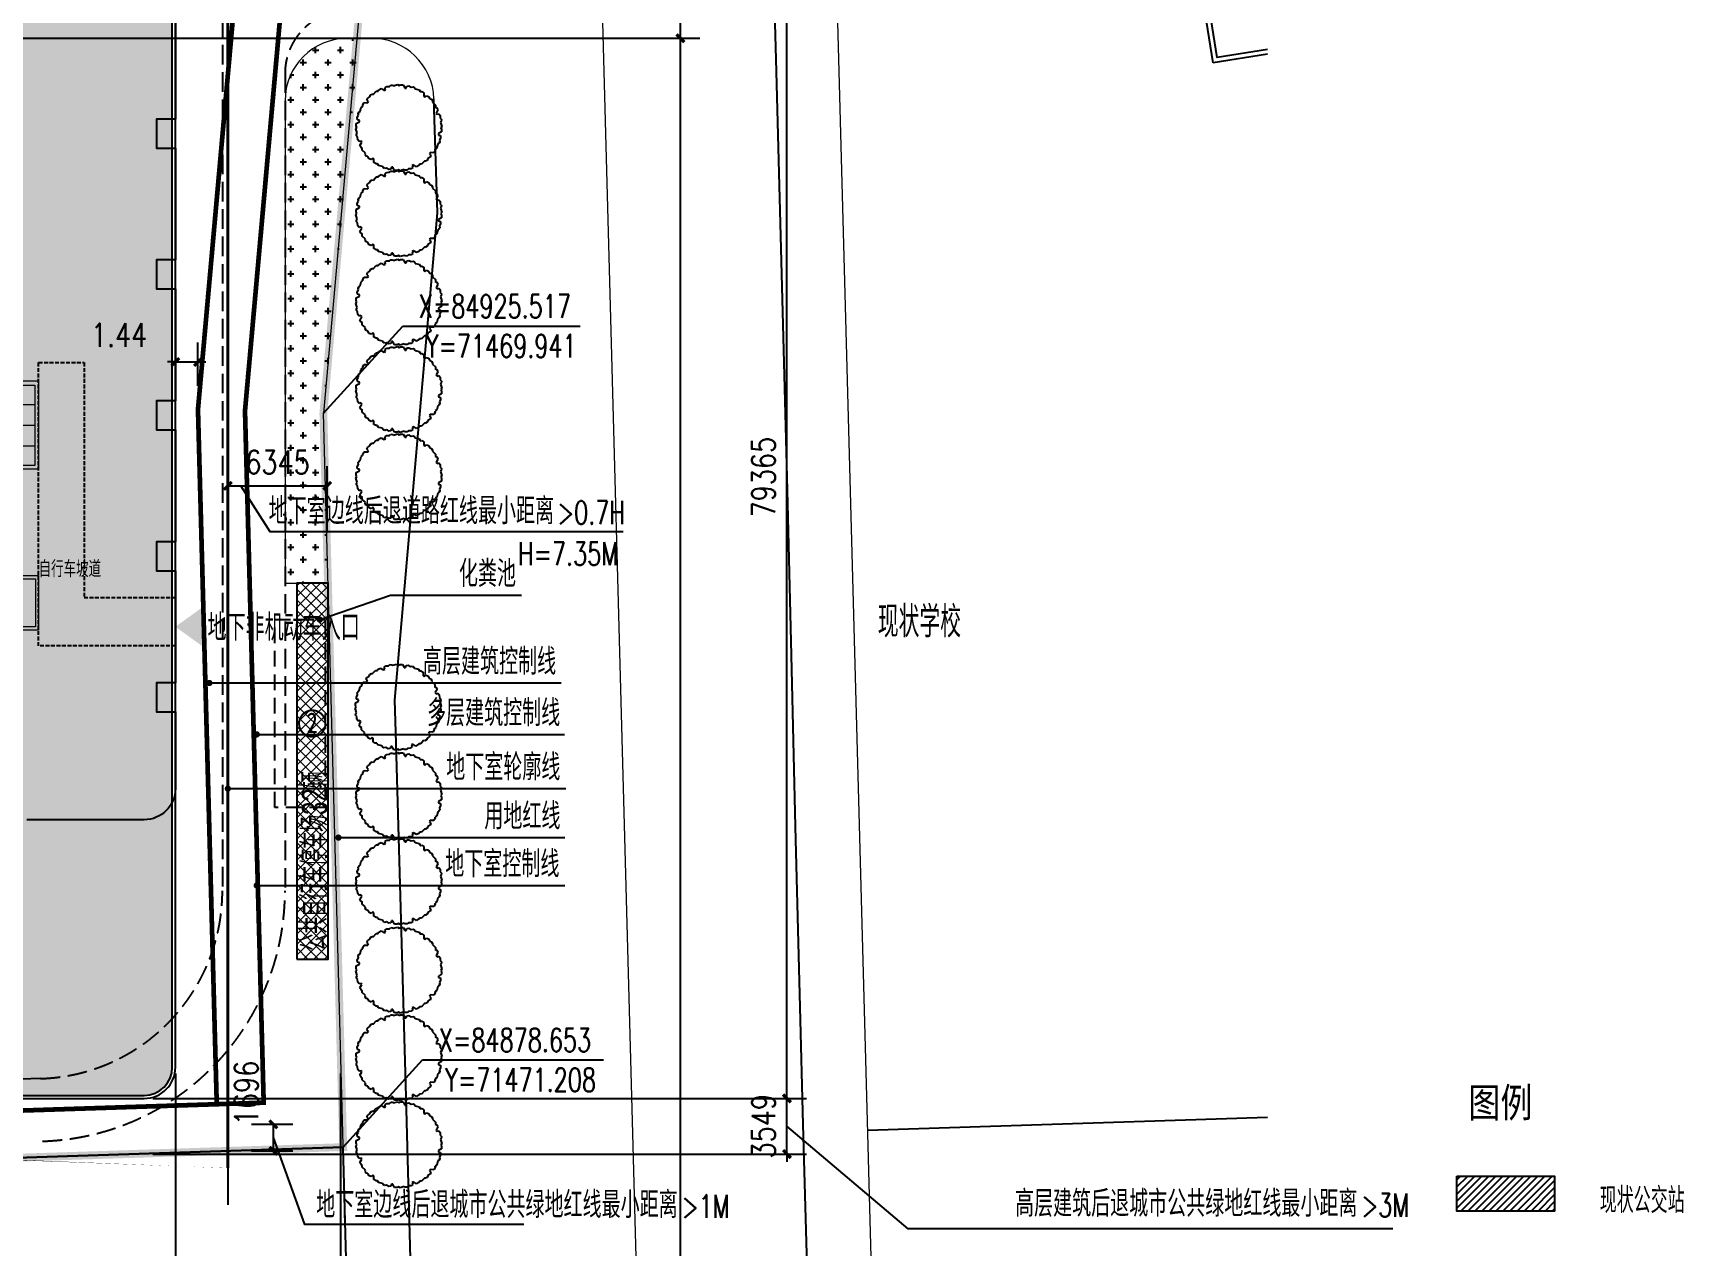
# Model space of a CAD drawing. Header units: metres. Extents: x 71066629 to 71645179, y 84793221 to 85208804.
# Drawn here: x 71451394 to 71556856, y 84872340 to 84949802 of the extents above; entities that cross this region are included whole.
import ezdxf

# ---------------------------------------------------------------- set-up
doc = ezdxf.new("R2010")
doc.units = ezdxf.units.M
doc.header["$LTSCALE"] = 1000
for name, pattern in [('ACAD_ISO04W100', [30, 24, -3, 0, -3]), ('CENTER', [50.800000000000004, 31.75, -6.35, 6.35, -6.35]), ('DASH', [0.35, 0.25, -0.1]), ('DASHED', [19.049999999999997, 12.7, -6.35]), ('DASHEDX2', [1.5, 1, -0.5]), ('HIDDENX2', [19.049999999999997, 12.7, -6.35])]:
    doc.linetypes.add(name, pattern=pattern)
for name, color, linetype in [('A_ABOVE', 21, 'DASH'), ('A_N_DIM_LEAD', 3, 'Continuous'), ('A_N_PUB_TEXT', 7, 'Continuous'), ('A_N_RMNAME', 7, 'Continuous'), ('A_SITEP_PLANT', 85, 'Continuous'), ('A_SITEP_TEX_2', 7, 'Continuous'), ('DIM_COOR', 3, 'Continuous'), ('DIM_SYMB', 3, 'Continuous'), ('G-ANNO-DIMS', 3, 'Continuous'), ('G-ANNO-TEXT', 7, 'Continuous'), ('G-BLDG-EXTG', 48, 'Continuous'), ('G-BLDG-HIGH', 1, 'Continuous'), ('G-BLDG-MULT', 1, 'Continuous'), ('G-BLDG-OTLN', 2, 'Continuous'), ('G-BLDG-ROOF', 34, 'Continuous'), ('G-BSMT-OTLN', 5, 'HIDDENX2'), ('G-FRIE-FLWL', 6, 'Continuous'), ('G-PLTG', 105, 'Continuous'), ('G-SDWK', 157, 'Continuous'), ('G-SITE-GREN', 72, 'Continuous'), ('G-SITE-PROP', 1, 'Continuous'), ('G-STRU', 134, 'Continuous'), ('G-设施-EXTG', 40, 'Continuous'), ('G_DRIV_ROAD', 145, 'Continuous'), ('G_H_252', 252, 'Continuous'), ('G_N_GUIDES', 3, 'DASH'), ('PUB_DIM', 3, 'Continuous'), ('PUB_HATCH', 8, 'Continuous'), ('PUB_TEXT', 7, 'Continuous')]:
    doc.layers.add(name, color=color, linetype=linetype)
for name, color, linetype, lineweight in [('G-OTHR', 169, 'Continuous', 13), ('G-PATT-251', 251, 'Continuous', 13), ('G-ROAD-CNTR', 24, 'DASHED', 13), ('G-ROAD-园区', 175, 'Continuous', 13), ('G-ROAD-市政', 1, 'Continuous', 13)]:
    doc.layers.add(name, color=color, linetype=linetype, lineweight=lineweight)
doc.styles.add('_TCH_DIM', font='SIMPLEX', dxfattribs={"bigfont": 'GBCBIG'})
doc.styles.add('dim_font', font='SIMPLEX.shx', dxfattribs={"width": 0.8})
doc.styles.add('GAD A', font='$ gad e.shx', dxfattribs={"width": 0.7, "bigfont": '$ gad c.shx'})
doc.styles.get("Standard").update_dxf_attribs({"font": 'txt', "bigfont": 'gbcbig.shx'})
doc.styles.add('黑体', font='simhei.ttf', dxfattribs={"width": 0.8})
doc.dimstyles.new('DIMN500', dxfattribs={"dimscale": 5, "dimtxt": 300, "dimasz": 100, "dimexe": 250, "dimexo": 300, "dimgap": 150, "dimtad": 1, "dimdec": 0, "dimzin": 0, "dimdsep": 46, "dimtxsty": 'dim_font', "dimblk": 'ARCHTICK', "dimcen": 0.09, "dimclrt": 7, "dimazin": 2, "dimtfac": 1, "dimtdec": 0, "dimtix": 1, "dimtmove": 2, "dimatfit": 3, "dimldrblk": 'ARCHTICK', "dimtolj": 1, "dimtzin": 0, "dimarcsym": 0})

# ---------------------------------------------------------------- blocks, each defined once
blk = doc.blocks.new('A$C503E4671')
at = {"layer": 'G_H_252'}
blk.add_hatch(color=256, dxfattribs=at).paths.add_polyline_path([(192996.6390754432, 116304.7663674802, 0.4749680612606716), (189632.4289579541, 119047.3321260959), (175928.4229411632, 116228.0965884775, -0.0507667410002047), (174880.6041505486, 116121.4329981506), (169196.6390754432, 116121.4329981506, 0.414213562373095), (167396.6390754432, 114321.4329981506), (167396.6390754432, 67921.43299815059, -0.4142135623730951), (165196.6390754432, 65721.43299815059), (115146.6390754432, 65721.43299815059, 0.414213562373095), (113346.6390754432, 63921.43299815059), (113346.6390754432, 62721.43302132189), (82946.63907544315, 62721.43302132189), (82946.63907544315, 63921.43299815059, 0.414213562373095), (81146.63907544315, 65721.43299815059), (59996.63907544315, 65721.43299815059, 0.414213562373095), (58196.63907544315, 63921.43299815059), (58196.63907544315, 41921.43299815059, 0.414213562373095), (59996.63907544315, 40121.43299815059), (81146.63907544315, 40121.43299815059, 0.414213562373095), (82946.63907544315, 41921.43299815059), (82946.63907544315, 43121.43297496438), (113346.6390754432, 43121.43297496438), (113346.6390754432, 41921.43299815059, 0.414213562373095), (115146.6390754432, 40121.43299815059), (191196.6390754432, 40121.43299815059, 0.414213562373095), (192996.6390754432, 41921.43299815059)])
at = {"layer": 'G-BLDG-OTLN'}
blk.add_lwpolyline([(193196.6382665038, 109621.4329981506), (193196.6382665038, 102471.4329981506), (191996.7855705619, 102471.4329981506), (191996.7855705619, 100621.4329981506), (193196.6382665038, 100621.4329981506), (193196.6382665038, 93471.43299815059), (191996.7855705619, 93471.43299815059), (191996.7855705619, 91621.43299815059), (193196.6382665038, 91621.43299815059), (193196.6382665038, 84471.43299815059), (191996.6376857907, 84471.43299815059), (191996.6376857907, 82621.43299815059), (193196.6382665038, 82621.43299815059), (193196.6382665038, 75471.43299815059), (191996.7855705619, 75471.43299815059), (191996.7855705619, 73621.43299815059), (193196.6382665038, 73621.43299815059), (193196.6382665038, 66471.43299815059), (191996.7855706364, 66471.43299815059), (191996.7855706364, 64621.43299815059), (193196.6382665038, 64621.43299815059), (193196.6382665038, 59721.43552061915, -0.4142135623730951), (191196.6382665038, 57721.43552061915), (183694.5336571932, 57721.43555657566, -0.4135539753297891)], format="xyb", dxfattribs=at)
at = {"layer": 'G-BLDG-ROOF'}
for points in [[(115146.6390754432, 39921.43299815059), (191196.6390754432, 39921.43299815059, 0.414213562373095), (193196.6390754432, 41921.43299815059), (193196.6390754432, 116304.7663669288, 0.4749680613782998), (189592.1282346994, 119243.2296801955), (175888.1222184152, 116423.9941426963)], [(115146.6390754432, 40121.43299815059), (191196.6390754432, 40121.43299815059, 0.414213562373095), (192996.6390754432, 41921.43299815059), (192996.6390754432, 116304.7663669288, 0.4749680613782833), (189632.4289574474, 119047.3321259916), (175928.4229430854, 116228.0965888798, -0.0507667410964313)]]:
    blk.add_lwpolyline(points, format="xyb", dxfattribs=at)
at = {"layer": 'G-OTHR', "linetype": 'ByBlock'}
for p, q in [((177736.6390754432, 84231.43299816549), (184216.6390754432, 84231.43299816549)), ((177736.6390754432, 82911.43299816549), (184216.6390754432, 82911.43299816549)), ((177736.6390754432, 81591.43299816549), (184216.6390754432, 81591.43299816549))]:
    blk.add_line(p, q, dxfattribs=at)
for points in [[(177496.6390754432, 85751.43299815059), (184456.6390754432, 85751.43299815059), (184456.6390754432, 80111.43299815059), (177496.6390754432, 80111.43299815059)], [(177736.6390754432, 80351.43299815059), (177736.6390754432, 85471.43299816549), (184216.6390754432, 85471.43299816549), (184216.6390754432, 80351.43299815059)], [(177496.6390754432, 73311.43299813569), (184456.6390754432, 73311.43299813569), (184456.6390754432, 69831.43299813569), (177496.6390754432, 69831.43299813569)], [(177696.6390754432, 73111.43299813569), (184256.6390754432, 73111.43299813569), (184256.6390754432, 70031.43299813569), (177696.6390754432, 70031.43299813569)]]:
    blk.add_lwpolyline(points, close=True, dxfattribs=at)
blk = doc.blocks.new('BRANCHD', base_point=(0.5, 0.5))
for p, q in [((0.9505596254410227, 0.743297436128509), (0.9314632446002771, 0.7538736432298557)), ((0.9620405252218217, 0.6940026134366691), (0.9505596254410227, 0.743297436128509)), ((0.9742183128197739, 0.6874965599933831), (0.9620405252218217, 0.6940026134366691)), ((0.9697365129869726, 0.5872572432749065), (0.9936420849502089, 0.5940171824764761)), ((0.9865236434099081, 0.6682046705638996), (0.9742183128197739, 0.6874965599933831)), ((0.9820690817241038, 0.647302361335638), (0.9865236434099081, 0.6682046705638996)), ((0.9972671223133035, 0.6196268809602271), (0.9820690817241038, 0.647302361335638)), ((0.9936420849502089, 0.5940171824764761), (0.9972671223133035, 0.6196268809602271)), ((0.9697365129869726, 0.5708106159599874), (0.9697365129869726, 0.5872572432749065)), ((1.008048233500921, 0.5502635966295678), (0.9697365129869726, 0.5708106159599874)), ((0.9984505427080577, 0.5038736432298557), (1.008135802567131, 0.5200449615237905)), ((1.008135802567131, 0.5200449615237905), (1.008048233500921, 0.5502635966295678))]:
    blk.add_line(p, q)
blk = doc.blocks.new('A$C203C35CE')
at = {"layer": 'A_SITEP_PLANT', "extrusion": (0, 0, -1), "yscale": 2981.739130434784, "zscale": -2981.739130434782}
for xscale, rotation in [(2981.739130434794, 30.00000000017586), (2981.739130434763, 60.00000000017639), (2981.739130434784, 90), (2981.739130434769, 120.0000000001762), (2981.739130434778, 150.0000000001759), (2981.739130434778, 330.0000000001759), (2981.739130434755, 180.0000000001761), (2981.739130434769, 300.0000000001762), (2981.739130434794, 210.0000000001759), (2981.739130434784, 270), (2981.739130434763, 240.0000000001764)]:
    blk.add_blockref('BRANCHD', (-1526.186619581713, 1526.186955187266), dxfattribs=dict(at, xscale=xscale, rotation=rotation))
at = {"layer": 'A_SITEP_PLANT', "extrusion": (0, 0, -1), "xscale": 2981.739130434755, "yscale": 2981.739130434784, "zscale": -2981.739130434782}
blk.add_blockref('BRANCHD', (-1526.186619581713, 1526.186955187266), dxfattribs=at)
blk = doc.blocks.new('A$C237376EB')
at = {"layer": 'G-ROAD-CNTR', "linetype": 'ACAD_ISO04W100'}
blk.add_line((904.5850735462882, 755.837459716), (914.4131500020885, 392.261583215397), dxfattribs=at)
at = {"layer": 'G-ROAD-市政', "linetype": 'Continuous'}
for p, q in [((923.0207605612086, 628.9417477534007), (928.0007615415088, 444.7136101800425)), ((895.3208081107587, 543.4493194950046), (892.6327412352693, 513.3656977636856)), ((894.5242697478825, 443.3912587170926), (892.6327412352693, 513.3656977636856))]:
    blk.add_line(p, q, dxfattribs=at)
at = {"layer": 'G-SITE-GREN', "color": 3, "linetype": 'Continuous'}
for p, q in [((927.3824510845297, 467.5871365855273), (952.945033388125, 468.4158904422366)), ((719.5519776219589, 460.8491511826142), (893.8995577369351, 466.5016016162554))]:
    blk.add_line(p, q, dxfattribs=at)
blk = doc.blocks.new('_ARCHTICK')
at = {"color": 0, "linetype": 'ByBlock', "const_width": 0.4}
blk.add_lwpolyline([(-0.5, -0.5), (0.5, 0.5)], dxfattribs=at)
blk = doc.blocks.new('*D22')
at = {"layer": 'Defpoints', "color": 0, "transparency": 16777216}
for p in [(71457555.72567736, 84961124.77118145), (71499553.58722974, 84961124.77118145), (71457555.72567736, 84881759.31444374)]:
    blk.add_point(p, dxfattribs=at)
at = {"layer": 'G-ANNO-DIMS', "color": 0, "lineweight": -2, "transparency": 16777216}
for p, q in [((71459055.72567736, 84961124.77118145), (71500803.58722974, 84961124.77118145)), ((71499553.58722974, 84881759.31444374), (71499553.58722974, 84961124.77118145)), ((71459055.72567736, 84881759.31444374), (71500803.58722974, 84881759.31444374))]:
    blk.add_line(p, q, dxfattribs=at)
at = {"layer": 'G-ANNO-DIMS', "color": 0, "lineweight": -2, "transparency": 16777216, "xscale": 500, "yscale": 500, "zscale": 500}
for p, rotation in [((71499553.58722974, 84961124.77118145), 90), ((71499553.58722974, 84881759.31444374), 270)]:
    blk.add_blockref('_ARCHTICK', p, dxfattribs=dict(at, rotation=rotation))
at = {"layer": 'G-ANNO-DIMS', "color": 7, "transparency": 16777216, "insert": (71498053.58722973, 84921442.04281262), "char_height": 1500, "attachment_point": 5, "rotation": 90, "style": 'dim_font'}
blk.add_mtext('\\A1;79365', dxfattribs=at)
blk = doc.blocks.new('*D23')
at = {"layer": 'Defpoints', "color": 0, "transparency": 16777216}
for p in [(71457555.72567736, 84881759.31444374), (71499553.58722974, 84881759.31444374), (71457555.72567736, 84878209.95229079)]:
    blk.add_point(p, dxfattribs=at)
at = {"layer": 'G-ANNO-DIMS', "color": 0, "lineweight": -2, "transparency": 16777216}
for p, q in [((71459055.72567736, 84881759.31444374), (71500803.58722974, 84881759.31444374)), ((71499553.58722974, 84881759.31444374), (71499553.58722974, 84882259.31444374)), ((71499553.58722974, 84878209.95229079), (71499553.58722974, 84881759.31444374)), ((71459055.72567736, 84878209.95229079), (71500803.58722974, 84878209.95229079)), ((71499553.58722974, 84878209.95229079), (71499553.58722974, 84877709.95229079))]:
    blk.add_line(p, q, dxfattribs=at)
at = {"layer": 'G-ANNO-DIMS', "color": 0, "lineweight": -2, "transparency": 16777216, "xscale": 500, "yscale": 500, "zscale": 500}
for p, rotation in [((71499553.58722974, 84881759.31444374), 270), ((71499553.58722974, 84878209.95229079), 90)]:
    blk.add_blockref('_ARCHTICK', p, dxfattribs=dict(at, rotation=rotation))
at = {"layer": 'G-ANNO-DIMS', "color": 7, "transparency": 16777216, "insert": (71498053.58722973, 84879984.63336727), "char_height": 1500, "attachment_point": 5, "rotation": 90, "style": 'dim_font'}
blk.add_mtext('\\A1;3549', dxfattribs=at)
blk = doc.blocks.new('*D29')
at = {"layer": 'Defpoints', "color": 0, "transparency": 16777216}
for p in [(71463841.66082051, 84880109.53701398), (71466745.48744333, 84880109.53701398), (71463841.66082051, 84878413.75091977)]:
    blk.add_point(p, dxfattribs=at)
at = {"layer": 'PUB_DIM', "color": 0, "lineweight": -2, "transparency": 16777216}
for p, q in [((71465341.66082051, 84880109.53701398), (71467995.48744333, 84880109.53701398)), ((71466745.48744333, 84878413.75091977), (71466745.48744333, 84880109.53701398)), ((71465341.66082051, 84878413.75091977), (71467995.48744333, 84878413.75091977))]:
    blk.add_line(p, q, dxfattribs=at)
at = {"layer": 'PUB_DIM', "color": 0, "lineweight": -2, "transparency": 16777216, "xscale": 500, "yscale": 500, "zscale": 500}
for p, rotation in [((71466745.48744333, 84880109.53701398), 90), ((71466745.48744333, 84878413.75091977), 270)]:
    blk.add_blockref('_ARCHTICK', p, dxfattribs=dict(at, rotation=rotation))
at = {"layer": 'PUB_DIM', "color": 7, "transparency": 16777216, "insert": (71465020.48744333, 84882109.53701398), "char_height": 1500, "attachment_point": 5, "rotation": 90, "style": 'dim_font'}
blk.add_mtext('\\A1;1696', dxfattribs=at)
blk = doc.blocks.new('*D65')
at = {"layer": 'Defpoints', "color": 0, "transparency": 16777216}
for p in [(71438695.04677108, 84956470.61214869), (71492748.90907273, 84956470.61214869), (71438695.04677108, 84949470.61214869)]:
    blk.add_point(p, dxfattribs=at)
at = {"layer": 'PUB_DIM', "color": 0, "lineweight": -2, "transparency": 16777216}
for p, q in [((71440195.04677108, 84956470.61214869), (71493998.90907273, 84956470.61214869)), ((71492748.90907273, 84949470.61214869), (71492748.90907273, 84956470.61214869)), ((71440195.04677108, 84949470.61214869), (71493998.90907273, 84949470.61214869))]:
    blk.add_line(p, q, dxfattribs=at)
at = {"layer": 'PUB_DIM', "color": 0, "lineweight": -2, "transparency": 16777216, "xscale": 500, "yscale": 500, "zscale": 500}
for p, rotation in [((71492748.90907273, 84956470.61214869), 90), ((71492748.90907273, 84949470.61214869), 270)]:
    blk.add_blockref('_ARCHTICK', p, dxfattribs=dict(at, rotation=rotation))
at = {"layer": 'PUB_DIM', "color": 7, "transparency": 16777216, "insert": (71491248.90907271, 84952970.6121487), "char_height": 1500, "attachment_point": 5, "rotation": 90, "style": 'dim_font'}
blk.add_mtext('\\A1;7000', dxfattribs=at)
blk = doc.blocks.new('*D66')
at = {"layer": 'Defpoints', "color": 0, "transparency": 16777216}
for p in [(71438695.04677108, 84949470.61214869), (71492748.90907273, 84949470.61214869), (71438695.04677108, 84822229.99999999)]:
    blk.add_point(p, dxfattribs=at)
at = {"layer": 'PUB_DIM', "color": 0, "lineweight": -2, "transparency": 16777216}
for p, q in [((71440195.04677108, 84949470.61214869), (71493998.90907273, 84949470.61214869)), ((71492748.90907273, 84822229.99999999), (71492748.90907273, 84949470.61214869)), ((71440195.04677108, 84822229.99999999), (71493998.90907273, 84822229.99999999))]:
    blk.add_line(p, q, dxfattribs=at)
at = {"layer": 'PUB_DIM', "color": 0, "lineweight": -2, "transparency": 16777216, "xscale": 500, "yscale": 500, "zscale": 500}
for p, rotation in [((71492748.90907273, 84949470.61214869), 90), ((71492748.90907273, 84822229.99999999), 270)]:
    blk.add_blockref('_ARCHTICK', p, dxfattribs=dict(at, rotation=rotation))
at = {"layer": 'PUB_DIM', "color": 7, "transparency": 16777216, "insert": (71489963.92452511, 84864797.15771204), "char_height": 1500, "attachment_point": 5, "rotation": 90, "style": 'dim_font'}
blk.add_mtext('\\A1;127241', dxfattribs=at)
blk = doc.blocks.new('*D98')
at = {"layer": 'Defpoints', "color": 0, "transparency": 16777216}
for p in [(71461931.77557477, 84928794.74528751), (71460491.45304935, 84925765.33481324), (71461931.77557477, 84925765.33481324)]:
    blk.add_point(p, dxfattribs=at)
at = {"layer": 'G-ANNO-DIMS', "color": 0, "lineweight": -2, "transparency": 16777216}
for p, q in [((71460491.45304935, 84927265.33481324), (71460491.45304935, 84930044.74528751)), ((71461931.77557477, 84927265.33481324), (71461931.77557477, 84930044.74528751)), ((71460491.45304935, 84928794.74528751), (71459991.45304935, 84928794.74528751)), ((71460491.45304935, 84928794.74528751), (71461931.77557477, 84928794.74528751)), ((71461931.77557477, 84928794.74528751), (71462431.77557477, 84928794.74528751))]:
    blk.add_line(p, q, dxfattribs=at)
at = {"layer": 'G-ANNO-DIMS', "color": 0, "lineweight": -2, "transparency": 16777216, "xscale": 500, "yscale": 500, "zscale": 500}
blk.add_blockref('_ARCHTICK', (71460491.45304935, 84928794.74528751), dxfattribs=at)
at = {"layer": 'G-ANNO-DIMS', "color": 0, "lineweight": -2, "transparency": 16777216, "xscale": 500, "yscale": 500, "zscale": 500, "rotation": 180}
blk.add_blockref('_ARCHTICK', (71461931.77557477, 84928794.74528751), dxfattribs=at)
at = {"layer": 'G-ANNO-DIMS', "color": 7, "transparency": 16777216, "insert": (71456890.5235323, 84930519.74528751), "char_height": 1500, "attachment_point": 5, "style": 'dim_font'}
blk.add_mtext('\\A1;1.44', dxfattribs=at)
blk = doc.blocks.new('*D102')
at = {"layer": 'Defpoints', "color": 0, "transparency": 16777216}
for p in [(71321068.77615982, 84884851.58074996), (71460491.45304935, 84884851.58075021), (71460491.45304935, 84856704.44689575)]:
    blk.add_point(p, dxfattribs=at)
at = {"layer": 'G-ANNO-DIMS', "color": 0, "lineweight": -2, "transparency": 16777216}
for p, q in [((71321068.77615982, 84883351.58074996), (71321068.77615982, 84855454.44689575)), ((71460491.45304935, 84883351.58075021), (71460491.45304935, 84855454.44689575)), ((71321068.77615982, 84856704.44689575), (71460491.45304935, 84856704.44689575))]:
    blk.add_line(p, q, dxfattribs=at)
at = {"layer": 'G-ANNO-DIMS', "color": 0, "lineweight": -2, "transparency": 16777216, "xscale": 500, "yscale": 500, "zscale": 500, "rotation": 180}
blk.add_blockref('_ARCHTICK', (71321068.77615982, 84856704.44689575), dxfattribs=at)
at = {"layer": 'G-ANNO-DIMS', "color": 0, "lineweight": -2, "transparency": 16777216, "xscale": 500, "yscale": 500, "zscale": 500}
blk.add_blockref('_ARCHTICK', (71460491.45304935, 84856704.44689575), dxfattribs=at)
at = {"layer": 'G-ANNO-DIMS', "color": 7, "transparency": 16777216, "insert": (71390780.11460459, 84858204.44689575), "char_height": 1500, "attachment_point": 5, "style": 'dim_font'}
blk.add_mtext('\\A1;139423', dxfattribs=at)
blk = doc.blocks.new('*D103')
at = {"layer": 'Defpoints', "color": 0, "transparency": 16777216}
for p in [(71460491.45304935, 84884851.58075021), (71471040.55402061, 84884851.58075023), (71471040.55402061, 84856704.4468959)]:
    blk.add_point(p, dxfattribs=at)
at = {"layer": 'G-ANNO-DIMS', "color": 0, "lineweight": -2, "transparency": 16777216}
for p, q in [((71460491.45304935, 84883351.58075021), (71460491.45304935, 84855454.4468959)), ((71471040.55402061, 84883351.58075023), (71471040.55402061, 84855454.4468959)), ((71460491.45304935, 84856704.4468959), (71471040.55402061, 84856704.4468959))]:
    blk.add_line(p, q, dxfattribs=at)
at = {"layer": 'G-ANNO-DIMS', "color": 0, "lineweight": -2, "transparency": 16777216, "xscale": 500, "yscale": 500, "zscale": 500, "rotation": 180}
blk.add_blockref('_ARCHTICK', (71460491.45304935, 84856704.4468959), dxfattribs=at)
at = {"layer": 'G-ANNO-DIMS', "color": 0, "lineweight": -2, "transparency": 16777216, "xscale": 500, "yscale": 500, "zscale": 500}
blk.add_blockref('_ARCHTICK', (71471040.55402061, 84856704.4468959), dxfattribs=at)
at = {"layer": 'G-ANNO-DIMS', "color": 7, "transparency": 16777216, "insert": (71465766.00353497, 84858204.4468959), "char_height": 1500, "attachment_point": 5, "style": 'dim_font'}
blk.add_mtext('\\A1;10549', dxfattribs=at)
blk = doc.blocks.new('*D105')
at = {"layer": 'Defpoints', "color": 0, "transparency": 16777216}
for p in [(71470186.8542852, 84920890.26691766), (71463841.62855189, 84916434.80701332), (71470186.8542852, 84916434.80701332)]:
    blk.add_point(p, dxfattribs=at)
at = {"layer": 'G-ANNO-DIMS', "color": 0, "lineweight": -2, "transparency": 16777216}
for p, q in [((71463841.62855189, 84917934.80701332), (71463841.62855189, 84922140.26691766)), ((71470186.8542852, 84917934.80701332), (71470186.8542852, 84922140.26691766)), ((71463841.62855189, 84920890.26691766), (71470186.8542852, 84920890.26691766))]:
    blk.add_line(p, q, dxfattribs=at)
at = {"layer": 'G-ANNO-DIMS', "color": 0, "lineweight": -2, "transparency": 16777216, "xscale": 500, "yscale": 500, "zscale": 500, "rotation": 180}
blk.add_blockref('_ARCHTICK', (71463841.62855189, 84920890.26691766), dxfattribs=at)
at = {"layer": 'G-ANNO-DIMS', "color": 0, "lineweight": -2, "transparency": 16777216, "xscale": 500, "yscale": 500, "zscale": 500}
blk.add_blockref('_ARCHTICK', (71470186.8542852, 84920890.26691766), dxfattribs=at)
at = {"layer": 'G-ANNO-DIMS', "color": 7, "transparency": 16777216, "insert": (71467014.24141854, 84922390.26691766), "char_height": 1500, "attachment_point": 5, "style": 'dim_font'}
blk.add_mtext('\\A1;6345', dxfattribs=at)

msp = doc.modelspace()

# ---------------------------------------------------------------- hatches: boundary and pattern name
at = {"layer": 'G-PATT-251'}
h = msp.add_hatch(dxfattribs=at)
h.set_pattern_fill('ANSI37', color=256, scale=300, style=0)
h.set_pattern_definition([(45, (0, 784.7649571448565), (-336.7596045400932, 336.7596045400933), []), (135, (0, 784.7649571448565), (-336.7596045400933, -336.7596045400932), [])])
h.paths.add_polyline_path([(71468241.00000004, 84890664.25224078), (71470241.00000004, 84890664.25224078), (71470241.00000004, 84914664.25224078), (71468241.00000004, 84914664.25224078)])
at = {"layer": 'G-PLTG'}
h = msp.add_hatch(dxfattribs=at)
h.set_pattern_fill('CROSS', color=256, scale=500, style=0)
h.set_pattern_definition([(0, (0, 0), (793.75, 793.75), [396.875, -1190.625]), (90, (198.4375, -198.4375), (-793.75, 793.75), [396.875, -1190.625])])
h.paths.add_polyline_path([(71472242.18818726, 84949398.30067524), (71471491.60093412, 84949470.61214869, 0.4142135623752772), (71467491.60093412, 84945470.61214872), (71467491.60093412, 84914664.25224078), (71470241.00000004, 84914664.25224078), (71469941.41805652, 84925516.49257205)])
at = {"layer": 'PUB_HATCH'}
h = msp.add_hatch(dxfattribs=at)
h.set_pattern_fill('ANSI31', color=256, scale=200, style=0)
h.set_pattern_definition([(45, (236998.8984147311, -278586.936042428), (-224.5064030267288, 224.5064030267288), [])])
h.paths.add_polyline_path([(71542342.89504547, 84876804.26022924), (71548589.59057528, 84876804.26022924), (71548589.59057528, 84874568.04550837), (71542342.89504547, 84874568.04550837)])

# ---------------------------------------------------------------- linework, layer by layer
at = {"layer": 'A_ABOVE'}
msp.add_lwpolyline([(71451751.66082054, 84928759.53694393), (71454651.66082054, 84928759.53694393), (71454651.66082054, 84913759.53694393), (71460491.66082054, 84913759.53694399), (71460491.66140126, 84910659.53694393), (71451751.66082054, 84910659.53694393)], close=True, dxfattribs=at)
at = {"layer": 'A_N_DIM_LEAD'}
for p, q in [((71469711.71010154, 84912341.72911514), (71474236.87499604, 84913900.7092598)), ((71474236.87499604, 84913900.7092598), (71482589.0935395, 84913900.7092598))]:
    msp.add_line(p, q, dxfattribs=at)
at = {"layer": 'A_N_DIM_LEAD', "const_width": 200}
msp.add_lwpolyline([(71469617.16365378, 84912309.15659276, 1), (71469806.25654931, 84912374.30163753, 1)], format="xyb", close=True, dxfattribs=at)
at = {"layer": 'A_SITEP_TEX_2'}
msp.add_lwpolyline([(71462363.47054613, 84911884.31444372, 2700.000000000001, 0, 0), (71460491.45224041, 84911884.31444374, 0, 0, 0)], format="xyseb", dxfattribs=at)
at = {"layer": 'DIM_COOR', "color": 3}
for p, q in [((71469941.37198074, 84925516.59870626), (71475009.27604242, 84931083.72130235)), ((71475009.27604242, 84931083.72130235), (71486339.27604242, 84931083.72130235)), ((71471208.11397922, 84878652.58142312), (71476276.0180409, 84884219.7040192)), ((71476276.0180409, 84884219.7040192), (71487826.0180409, 84884219.7040192))]:
    msp.add_line(p, q, dxfattribs=at)
at = {"layer": 'DIM_SYMB'}
for points in [[(71489099.98728032, 84917953.14869194), (71466541.55712104, 84917953.14869194), (71464676.48980772, 84920890.26691766)], [(71482750.51247299, 84873711.84742762), (71468764.10065413, 84873711.84742762), (71466745.48744333, 84879261.64396688)], [(71538262.04496038, 84873433.789218), (71507287.88878661, 84873433.789218), (71499553.58722974, 84879984.63336727)]]:
    msp.add_lwpolyline(points, dxfattribs=at)
at = {"layer": 'G-ANNO-DIMS'}
for p, q in [((71462657.67167701, 84908293.49537772), (71476408.38922851, 84908293.49537772)), ((71476408.38922851, 84908293.49537772), (71485129.55333672, 84908293.49537772)), ((71465686.55718832, 84905008.3317803), (71477229.20511281, 84905008.3317803)), ((71477229.20511281, 84905008.3317803), (71485334.75627166, 84905008.3317803)), ((71463841.6285519, 84901546.77206504), (71477662.59274985, 84901546.77206504)), ((71477662.59274985, 84901546.77206504), (71485425.09596127, 84901546.77206504)), ((71470903.21840742, 84898418.76210889), (71477776.05926739, 84898418.76210889)), ((71477776.05926739, 84898418.76210889), (71485365.62519895, 84898418.76210889)), ((71465686.29661824, 84895364.37958366), (71477776.05926739, 84895364.37958366)), ((71477776.05926739, 84895364.37958366), (71485365.62519895, 84895364.37958366))]:
    msp.add_line(p, q, dxfattribs=at)
at = {"layer": 'G-ANNO-DIMS', "const_width": 200}
for points in [[(71462557.67167701, 84908293.49537772, 1), (71462757.67167701, 84908293.49537772, 1)], [(71465586.55718832, 84905008.3317803, 1), (71465786.55718832, 84905008.3317803, 1)], [(71463741.6285519, 84901546.77206504, 1), (71463941.6285519, 84901546.77206504, 1)], [(71470803.21840742, 84898418.76210889, 1), (71471003.21840742, 84898418.76210889, 1)], [(71465586.29661824, 84895364.37958366, 1), (71465786.29661824, 84895364.37958366, 1)]]:
    msp.add_lwpolyline(points, format="xyb", close=True, dxfattribs=at)
at = {"layer": 'G-ANNO-TEXT', "const_width": 123.9919831454754}
msp.add_lwpolyline([(71468390.10252202, 84905705.3120765, 1), (71470076.15037096, 84905705.3120765, 1)], format="xyb", close=True, dxfattribs=at)
at = {"layer": 'G-BLDG-EXTG'}
for p, q in [((71526784.73357803, 84947894.08495314), (71525957.73357819, 84953129.084953)), ((71530254.4144739, 84948442.05255467), (71526784.73357803, 84947894.08495314))]:
    msp.add_line(p, q, dxfattribs=at)
msp.add_lwpolyline([(71530254.41472441, 84948745.77084684), (71527034.24882041, 84948237.20921253), (71526207.25044285, 84953472.19894311), (71524725.26565872, 84953238.20134565), (71523602.06820524, 84960350.53304757), (71528689.37670149, 84961153.00178567), (71529063.8174198, 84958783.11191253), (71530254.42315781, 84958970.91728838)], dxfattribs=at)
at = {"layer": 'G-BLDG-HIGH', "linetype": 'DASH', "ltscale": 5, "const_width": 300.0000142492354}
msp.add_lwpolyline([(71463131.22652258, 84881392.29570301), (71461931.77557477, 84925765.33481324), (71464619.76660524, 84955848.9837462), (71464408.2552241, 84963675.85958734)], dxfattribs=at)
at = {"layer": 'G-BLDG-MULT', "linetype": 'DASH', "ltscale": 5, "const_width": 300.0000142492354}
msp.add_lwpolyline([(71145082.79575674, 84947145.12666807), (71143693.33235765, 84875999.9938224), (71281870.00155957, 84875999.9938224), (71296811.97524382, 84875999.9938224), (71311745.97886819, 84876484.25767349), (71466129.69457245, 84881489.50857842), (71464935.39275454, 84925672.05841234), (71467623.38280195, 84955755.6963428), (71467410.20367815, 84963644.28618982), (71369769.25753938, 84964671.2380025), (71337717.67522971, 84964938.77084923), (71266511.91956227, 84965533.62162936), (71265268.49167566, 84965533.21577299), (71264047.08773825, 84965511.40091997), (71262826.13978685, 84965468.2778108), (71261606.21354225, 84965403.8462902), (71260387.0226897, 84965318.13707063), (71259170.08246394, 84965211.39492309), (71257955.46283387, 84965083.20753558), (71256754.52732906, 84964935.27683498), (71254843.75500356, 84964656.75016157), (71145082.79575674, 84947145.12666807)], dxfattribs=at)
at = {"layer": 'G-BSMT-OTLN', "ltscale": 0.1, "const_width": 200}
msp.add_lwpolyline([(71463841.627497, 84964909.49311301), (71234641.6274747, 84964909.493113), (71234641.6274747, 84958909.493113), (71195336.43846828, 84958909.493113), (71145191.62747468, 84950909.22547415), (71145191.62747468, 84880109.49311301), (71249141.62749693, 84880109.493113), (71249141.62749693, 84877109.493113), (71391141.62749693, 84877109.493113), (71391141.62749693, 84880109.493113), (71463841.6274969, 84880109.49311288)], close=True, dxfattribs=at)
at = {"layer": 'G-FRIE-FLWL', "linetype": 'DASH', "ltscale": 5}
for p, q in [((71463491.60093412, 84952547.01304579), (71463491.60093412, 84895022.2914333)), ((71467491.60093412, 84947226.43572979), (71467491.60093412, 84895022.28559941)), ((71451880.44679776, 84883028.59313402), (71441280.44679786, 84882684.93215041))]:
    msp.add_line(p, q, dxfattribs=at)
for centre, radius, start, end in [((71471491.60093412, 84947226.43572979), 4000, 90, 180), ((71451491.60093412, 84895022.2914333), 12000, 271.8569272986707, 0), ((71451491.60093412, 84895022.2914333), 16000, 271.8569272986707, 0)]:
    msp.add_arc(centre, radius, start, end, dxfattribs=at)
at = {"layer": 'G-PLTG'}
msp.add_line((71463841.66082051, 84880109.53701398), (71463841.66082051, 84874977.16118991), dxfattribs=at)
at = {"layer": 'G-ROAD-园区'}
for p, q in [((71473006.70839535, 84949470.61214869), (71471491.60093412, 84949470.61214869)), ((71467491.60093412, 84945470.61214869), (71467491.60093412, 84914664.25224079)), ((71467491.60093412, 84914664.25224079), (71470234.77263416, 84914664.25224078))]:
    msp.add_line(p, q, dxfattribs=at)
for centre, start, end in [((71471491.60093412, 84945470.61214869), 90, 180), ((71473006.70839535, 84945470.61214869), 1.764651972865646, 90)]:
    msp.add_arc(centre, 4000, start, end, dxfattribs=at)
at = {"layer": 'G-SDWK'}
for p, q in [((71477229.00000006, 84938317.00000004), (71477004.8113901, 84945593.7886211)), ((71477101.26917055, 84936855.62999061), (71477229.00000006, 84938317.00000004)), ((71475957.36798051, 84923768.24224396), (71477101.26917055, 84936855.62999061)), ((71474509.0000001, 84907193.99999991), (71475957.36798051, 84923768.24224396)), ((71474566.58862105, 84905173.67893352), (71474509.0000001, 84907193.99999991)), ((71474866.02899803, 84894668.72688083), (71474566.58862105, 84905173.67893352)), ((71475208.94094552, 84882638.70740631), (71474866.02899803, 84894668.72688083)), ((71475745.90044701, 84862563.08017169), (71475208.94094552, 84882638.70740631))]:
    msp.add_line(p, q, dxfattribs=at)
msp.add_lwpolyline([(71530253.14093038, 84823196.9652278), (71516977.9999999, 84822989.00000006), (71505816.83176002, 84824265.72520356, -0.2952659307057265), (71502124.00000007, 84828760.00000001), (71501863.46870449, 84837362.43815312), (71501517.60813358, 84848759.81745689), (71501242.19149168, 84857846.02990814), (71500908.84260997, 84868843.47268578), (71500591.99570082, 84880088.52149445), (71500391.52255988, 84887594.28153944), (71500100.16880651, 84899132.46107264), (71499838.64049967, 84910077.0913809), (71499579.58605476, 84920618.18373528), (71499327.76967876, 84930371.1806389), (71498869.12589596, 84948127.7008981), (71498256.91339031, 84970313.22133622), (71497993.6097884, 84980105.96280037), (71497509.75617683, 84998144.08373219), (71497301.16312017, 85005918.99745148)], format="xyb", dxfattribs=at)
at = {"layer": 'G-SITE-PROP', "color": 1, "linetype": 'CENTER', "ltscale": 0.1, "const_width": 500}
msp.add_lwpolyline([(71472278.1391433, 84968593.36425117), (71472629.36038965, 84955600.21829922), (71469941.37198074, 84925516.59870626), (71471208.11397922, 84878652.58142312), (71471208.11397922, 84878652.58142312), (71296860.55321296, 84872999.99464935, -0.0080643585042772), (71296860.55321296, 84872999.99464935), (71138633.75775318, 84872999.99464935, -0.8280170378136064), (71138633.75775318, 84872999.99464935), (71140165.48527484, 84951423.81801616), (71254089.18887673, 84969599.6086126, -0.0416386669612058), (71266531.93849117, 84970533.62965304), (71369816.36722505, 84969671.01974879), (71472278.1391433, 84968593.36425117), (71472629.36038965, 84955600.21829922), (71469941.37198074, 84925516.59870626), (71471208.11397922, 84878652.58142312), (71471208.11397922, 84878652.58142312), (71296860.55321296, 84872999.99464935, -0.0080643585042772), (71296860.55321296, 84872999.99464935), (71138633.75775318, 84872999.99464935, -0.8280170378136064), (71138633.75775318, 84872999.99464935), (71140169.38565907, 84951623.51609612)], format="xyb", dxfattribs=at)
at = {"layer": 'G-STRU'}
msp.add_lwpolyline([(71468241.00000004, 84890664.25224078), (71470241.00000004, 84890664.25224078), (71470241.00000004, 84914664.25224078), (71468241.00000004, 84914664.25224078)], close=True, dxfattribs=at)
at = {"layer": 'G-STRU', "linetype": 'DASHEDX2'}
msp.add_lwpolyline([(71470046.8140674, 84912341.72911514), (71470046.8140674, 84900341.72911514), (71466846.81405213, 84900341.72911514), (71466846.81405213, 84912341.72911514)], close=True, dxfattribs=at)
at = {"layer": 'G-设施-EXTG'}
msp.add_lwpolyline([(71542342.89504547, 84876804.26022924), (71548589.59057528, 84876804.26022924), (71548589.59057528, 84874568.04550837), (71542342.89504547, 84874568.04550837)], close=True, dxfattribs=at)
at = {"layer": 'G_DRIV_ROAD'}
for p, q in [((71471208.19091797, 84878652.58789062), (71311843.2006836, 84873485.83984375)), ((71471833.0078125, 84855542.23632812), (71471208.19091797, 84878652.58789062))]:
    msp.add_line(p, q, dxfattribs=at)

# ---------------------------------------------------------------- block references
at = {"layer": 'A_SITEP_PLANT', "xscale": 1.8, "yscale": 1.8, "zscale": 1.8, "rotation": 270}
for p in [(71472017.85264005, 84946504.89780268), (71472017.85264005, 84941019.2675833), (71472017.85264005, 84935360.77274577), (71472017.85264005, 84929785.0243272), (71472017.85264005, 84924209.27590851), (71471969.32582042, 84909500.72364734), (71472017.85264005, 84903850.8061848), (71472017.85264005, 84898365.17596541), (71472017.85264005, 84892706.68112789), (71472017.85264005, 84887130.93270932), (71472017.85264005, 84881555.18429063)]:
    msp.add_blockref('A$C203C35CE', p, dxfattribs=at)
at = {"layer": 'G-BLDG-OTLN'}
msp.add_blockref('A$C503E4671', (71267294.8139739, 84841837.88144559), dxfattribs=at)
at = {"layer": 'G_N_GUIDES', "xscale": 1000, "yscale": 1000, "zscale": 1000}
msp.add_blockref('A$C237376EB', (70577308.67682125, 84412150.79480837), dxfattribs=at)

# ---------------------------------------------------------------- texts
at = {"layer": 'A_N_PUB_TEXT', "style": '_TCH_DIM'}
for s, p in [('化粪池', (71478601.32758206, 84914425.7092598)), ('高层建筑控制线', (71476301.36184736, 84908818.49537772)), ('多层建筑控制线', (71476562.41584612, 84905533.3317803)), ('地下室轮廓线', (71477788.3938336, 84902071.77206504)), ('用地红线', (71480223.60392235, 84898943.76210889)), ('地下室控制线', (71477728.92307128, 84895889.37958366))]:
    msp.add_text(s, height=1687.943262411348, dxfattribs=at).set_placement(p)
at = {"layer": 'A_N_RMNAME', "style": 'GAD A', "width": 0.8}
msp.add_text('自行车坡道', height=1050, dxfattribs=at).set_placement((71451751.66082054, 84915050.63584106))
at = {"layer": 'DIM_SYMB', "color": 7, "style": '_TCH_DIM'}
for s, p in [('地下室边线后退道路红线最小距离', (71466448.35750556, 84918432.59334032)), ('高层建筑后退城市公共绿地红线最小距离', (71514123.53730047, 84874201.5391417)), ('地下室边线后退城市公共绿地红线最小距离', (71469485.37311009, 84874126.1317599))]:
    msp.add_text(s, height=1687.943262411348, dxfattribs=at).set_placement(p)
at = {"layer": 'DIM_SYMB', "color": 7, "style": '_TCH_DIM', "width": 0.7058823529411765}
for s, p in [('>0.7H', (71484879.2085694, 84918432.59334032)), ('H=7.35M', (71482384.5020335, 84915807.42639308)), ('>1M', (71492831.11779094, 84874126.1317599)), ('>3M', (71536240.55857706, 84874201.5391417))]:
    msp.add_text(s, height=1487.5, dxfattribs=at).set_placement(p)
at = {"layer": 'G-ANNO-TEXT', "style": 'GAD A', "width": 0.7}
for s, height, rotation, p in [(' 现状学校', 2000, 359.8, (71504833.9445889, 84911213.72304797)), ('公共自行车停车场32辆', 1631.004444280777, 89.79549516421487, (71470166.67568846, 84891189.87125097)), ('现状公交站', 1631.004444280777, 359.7954958638621, (71551471.75014949, 84874451.5955333))]:
    msp.add_text(s, height=height, rotation=rotation, dxfattribs=at).set_placement(p)
at = {"layer": 'G-ANNO-TEXT'}
msp.add_text('地下非机动车入口', height=1687.943262411348, dxfattribs=at).set_placement((71462542.31580767, 84910995.61640753))
at = {"layer": 'G-ANNO-TEXT', "style": '黑体', "width": 0.8}
for s, height, p in [('2', 1314.345991561182, (71468872.24291712, 84905096.05384989)), ('图例', 1877.637130801688, (71543084.47452582, 84880557.2660401))]:
    msp.add_text(s, height=height, dxfattribs=at).set_placement(p)
at = {"layer": 'PUB_TEXT', "color": 3, "style": '_TCH_DIM', "width": 0.7058823529411765}
for s, p in [('X=84925.517', (71476039.27604242, 84931608.72130235)), ('Y=71469.941', (71476489.27604242, 84929071.22130235)), ('X=84878.653', (71477326.0180409, 84884744.7040192)), ('Y=71471.208', (71477726.0180409, 84882207.2040192))]:
    msp.add_text(s, height=1487.5, dxfattribs=at).set_placement(p)

# ---------------------------------------------------------------- dimensions: what is measured, and where the dimension line sits
at = {"layer": 'G-ANNO-DIMS'}
for p1, p2, distance, picture, middle in [((71457555.72567736, 84881759.31444374), (71457555.72567736, 84961124.77118145), -41997.861552387476, '*D22', (71498053.58722973, 84921442.04281262)), ((71463841.62855189, 84916434.80701332), (71470186.8542852, 84916434.80701332), 4455.45990434289, '*D105', (71467014.24141854, 84922390.26691766)), ((71321068.77615982, 84884851.58074996), (71460491.45304935, 84884851.58075021), -28147.133854463693, '*D102', (71390780.11460459, 84858204.44689575)), ((71460491.45304935, 84884851.58075021), (71471040.55402061, 84884851.58075023), -28147.133854329582, '*D103', (71465766.00353497, 84858204.4468959)), ((71457555.72567736, 84878209.95229079), (71457555.72567736, 84881759.31444374), -41997.861552387476, '*D23', (71498053.58722973, 84879984.63336727))]:
    dim = msp.add_aligned_dim(p1=p1, p2=p2, distance=distance, dimstyle='DIMN500', dxfattribs=at)
    dim.commit()
    dim.dimension.update_dxf_attribs({"geometry": picture, "text_midpoint": middle})
dim = msp.add_linear_dim(base=(71461931.77557477, 84928794.74528751), p1=(71460491.45304935, 84925765.33481324), p2=(71461931.77557477, 84925765.33481324), angle=0, text='1.44', dimstyle='DIMN500', dxfattribs=at)
dim.commit()
dim.dimension.update_dxf_attribs({"geometry": '*D98', "text_midpoint": (71456890.5235323, 84930519.74528751), "dimtype": 129})
at = {"layer": 'PUB_DIM'}
dim = msp.add_aligned_dim(p1=(71438695.04677108, 84949470.61214869), p2=(71438695.04677108, 84956470.61214869), distance=-54053.86230164766, dimstyle='DIMN500', dxfattribs=at)
dim.commit()
dim.dimension.update_dxf_attribs({"geometry": '*D65', "text_midpoint": (71491248.90907271, 84952970.6121487)})
for base, p1, p2, picture, middle in [((71492748.90907273, 84949470.61214869), (71438695.04677108, 84822229.99999999), (71438695.04677108, 84949470.61214869), '*D66', (71489963.92452511, 84864797.15771204)), ((71466745.48744333, 84880109.53701398), (71463841.66082051, 84878413.75091977), (71463841.66082051, 84880109.53701398), '*D29', (71465020.48744333, 84882109.53701398))]:
    dim = msp.add_linear_dim(base=base, p1=p1, p2=p2, angle=90, dimstyle='DIMN500', dxfattribs=at)
    dim.commit()
    dim.dimension.update_dxf_attribs({"geometry": picture, "text_midpoint": middle, "dimtype": 129})

doc.saveas('drawing.dxf')
